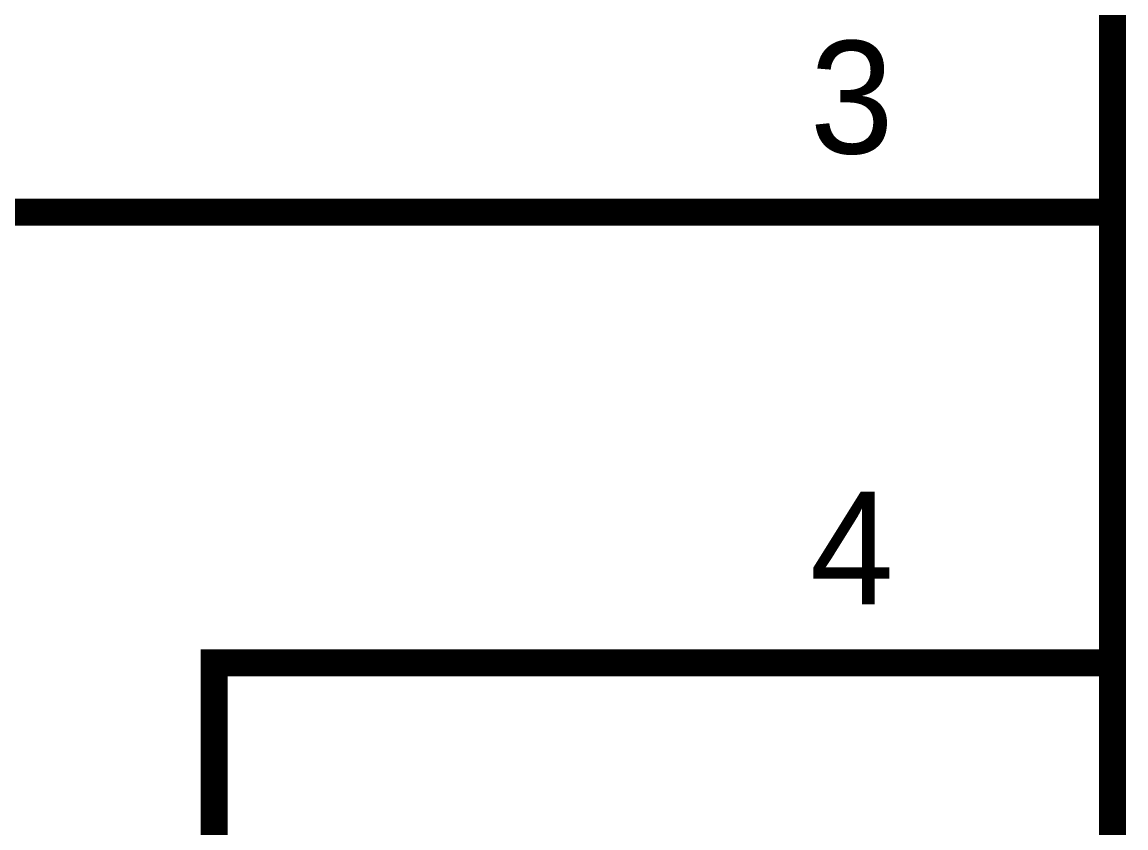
# Model space of a CAD drawing. Header units: inches. Extents: x 0 to 841, y 0 to 594.
# Drawn here: x 535.38 to 547.67, y 550.64 to 559.61 of the extents above; entities that cross this region are included whole.
import ezdxf

# ---------------------------------------------------------------- set-up
doc = ezdxf.new("R2010")
doc.units = ezdxf.units.IN
doc.layers.add('Sheet', color=255, linetype='Continuous')

msp = doc.modelspace()

# ---------------------------------------------------------------- linework, layer by layer
at = {"layer": 'Sheet'}
for points in [[(547.523, 529.98, 0.3, 0.3, 0), (547.523, 574.977, 0.3, 0.3, 0)], [(492.517, 552.479, 0.3, 0.3, 0), (527.506, 552.479, 0.3, 0.3, 0), (527.506, 557.496, 0.3, 0.3, 0), (542.506, 557.496, 0.3, 0.3, 0)], [(547.523, 557.496, 0.3, 0.3, 0), (542.506, 557.496, 0.3, 0.3, 0)], [(542.506, 552.479, 0.3, 0.3, 0), (537.515, 552.479, 0.3, 0.3, 0), (537.515, 547.488, 0.3, 0.3, 0)], [(547.523, 552.479, 0.3, 0.3, 0), (542.506, 552.479, 0.3, 0.3, 0)]]:
    msp.add_lwpolyline(points, format="xyseb", dxfattribs=at)

# ---------------------------------------------------------------- texts
for s, p in [('3', (544.152, 558.149)), ('4', (544.152, 553.132))]:
    msp.add_text(s, height=1.254, dxfattribs=at).set_placement(p)

doc.saveas('drawing.dxf')
